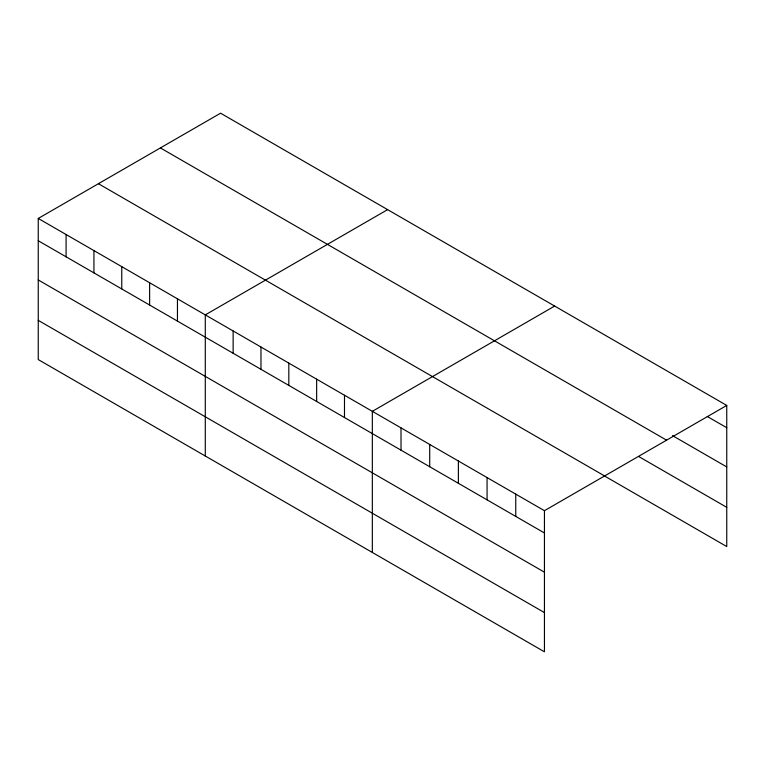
<?xml version="1.0" encoding="UTF-8"?>
<svg xmlns="http://www.w3.org/2000/svg" width="765" height="765" viewBox="0 0 765 765"><rect width="100%" height="100%" fill="white"/><g stroke="black" fill="none" stroke-linecap="round" stroke-linejoin="round"><path stroke-width="1.15" d="M38.25 218.446L544.441 510.695L544.441 651.809L38.25 359.569L38.25 218.446L220.559 113.191L726.75 405.431L726.75 546.554L603.815 475.581M387.606 209.629L205.288 314.884L205.288 456.007M554.644 306.067L372.335 411.331L372.335 552.445M544.441 510.695L726.75 405.431M707.29 416.485L726.75 427.721M672.454 435.591L726.75 466.937M160.401 147.922L666.583 440.171M638.651 456.476L726.75 507.338M98.417 183.715L604.599 475.954M38.25 240.736L544.441 532.976M38.25 279.952L544.441 572.191M38.25 320.353L544.441 612.593M515.753 494.133L515.753 516.413M487.066 477.57L487.066 499.861M458.388 461.008L458.388 483.298M429.701 444.446L429.701 466.736M401.013 427.893L401.013 450.174M344.489 395.256L344.489 417.537M316.653 379.182L316.653 401.472M288.816 363.107L288.816 385.397M260.97 347.033L260.97 369.323M233.134 330.958L233.134 353.248M177.451 298.819L177.451 321.099M149.615 282.744L149.615 305.025M121.769 266.669L121.769 288.95M93.932 250.595L93.932 272.876M66.086 234.52L66.086 256.81"/></g></svg>
